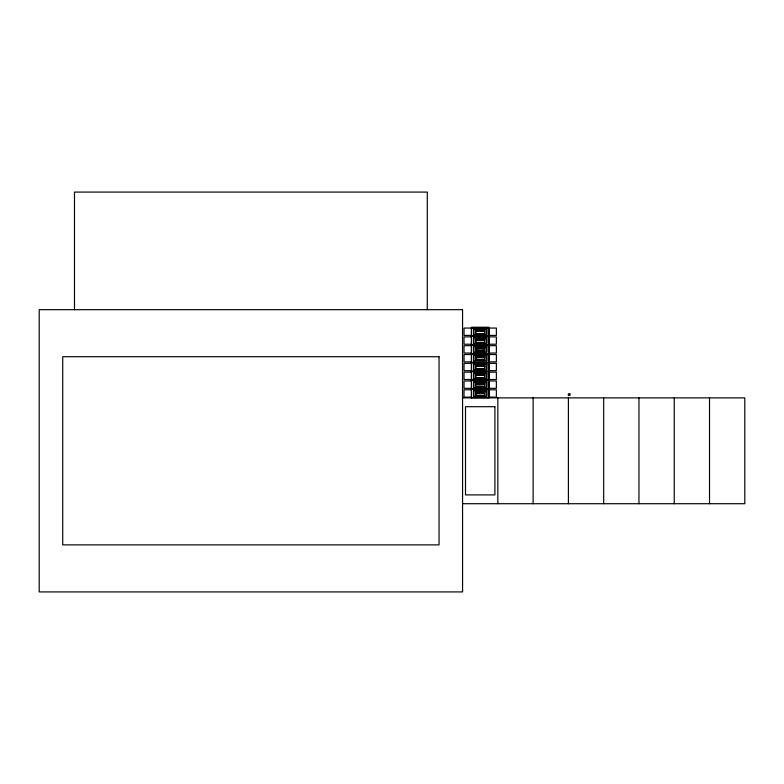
<?xml version="1.0" encoding="UTF-8"?>
<svg xmlns="http://www.w3.org/2000/svg" width="784" height="784" viewBox="0 0 784 784"><rect width="100%" height="100%" fill="white"/><g stroke="black" fill="none" stroke-linecap="round" stroke-linejoin="round"><path stroke-width="1.18" d="M484.61 329.711L475.79 329.711L475.79 333.749L484.61 333.749L484.61 329.711L483.875 329.799L483.875 330.868M484.61 338.531L475.79 338.531L475.79 342.569L484.61 342.569L484.61 338.531L483.875 338.619L483.875 339.688M484.61 347.351L475.79 347.351L475.79 351.389L484.61 351.389L484.61 347.351L483.875 347.439L483.875 348.508M476.525 357.328L476.525 356.259L475.79 356.259L475.79 360.209L484.61 360.209L484.61 356.171L483.875 356.259L483.875 357.328M484.61 364.991L475.79 364.991L475.79 369.029L484.61 369.029L484.61 364.991L483.875 365.079L483.875 366.148M476.525 374.968L476.525 373.899L475.79 373.899L475.79 377.849L484.61 377.849L484.61 373.811L483.875 373.899L483.875 374.968M484.61 382.631L475.79 382.631L475.79 386.669L484.61 386.669L484.61 382.631L483.875 382.719L483.875 383.788M484.61 391.451L475.79 391.451L475.79 395.489L484.61 395.489L484.61 391.451L483.875 391.539L483.875 392.608M488.834 327.506L471.566 327.506L471.566 335.954L488.834 335.954L488.834 327.506M472.115 328.055L473.624 328.016L471.566 328.055M471.38 328.055L464.03 328.055L464.03 335.405L471.38 335.405M489.02 328.055L496.37 328.055L496.37 335.405L489.02 335.405M475.79 330.868L484.61 330.868M475.79 331.083L484.61 331.083M475.79 331.181L479.465 331.181L479.465 329.711M484.61 331.181L480.935 331.181L480.935 329.711L483.14 329.799L483.14 330.868M475.79 333.572L484.61 333.572M471.38 336.14L489.02 336.14M471.38 336.875L464.03 336.875L464.03 344.225L471.38 344.225M489.02 336.875L496.37 336.875L496.37 344.225L489.02 344.225M475.79 339.688L484.61 339.688M475.79 339.903L484.61 339.903M475.79 340.001L479.465 340.001L479.465 338.531L477.26 338.619L477.26 339.688M484.61 340.001L480.935 340.001L480.935 338.531L483.14 338.619L483.14 339.688M475.79 342.392L484.61 342.392M471.38 344.96L489.02 344.96M471.38 345.695L464.03 345.695L464.03 353.045L471.38 353.045M489.02 345.695L496.37 345.695L496.37 353.045L489.02 353.045M475.79 348.508L484.61 348.508M475.79 348.723L484.61 348.723M475.79 348.821L479.465 348.821L479.465 347.351L477.26 347.439L477.26 348.508M484.61 348.821L480.935 348.821L480.935 347.351L483.14 347.439L483.14 348.508M477.26 350.84L483.14 350.84M475.79 351.212L484.61 351.212M471.38 353.78L489.02 353.78M471.38 354.515L464.03 354.515L464.03 361.865L471.38 361.865M489.02 354.515L496.37 354.515L496.37 361.865L489.02 361.865M475.79 356.171L484.61 356.171M475.79 357.328L484.61 357.328M475.79 357.543L484.61 357.543M475.79 357.641L479.465 357.641L479.465 356.171L477.26 356.259L477.26 357.328M484.61 357.641L480.935 357.641L480.935 356.171L483.14 356.259L483.14 357.328M475.79 360.032L484.61 360.032M471.38 362.6L489.02 362.6M471.38 363.335L464.03 363.335L464.03 370.685L471.38 370.685M489.02 363.335L496.37 363.335L496.37 370.685L489.02 370.685M475.79 366.148L484.61 366.148M475.79 366.363L484.61 366.363M475.79 366.461L479.465 366.461L479.465 364.991M484.61 366.461L480.935 366.461L480.935 364.991L483.14 365.079L483.14 366.148M475.79 368.852L484.61 368.852M471.38 371.42L489.02 371.42M471.38 372.155L464.03 372.155L464.03 379.505L471.38 379.505M489.02 372.155L496.37 372.155L496.37 379.505L489.02 379.505M475.79 373.811L484.61 373.811M475.79 374.968L484.61 374.968M475.79 375.183L484.61 375.183M475.79 375.281L479.465 375.281L479.465 373.811L477.26 373.899L477.26 374.968M484.61 375.281L480.935 375.281L480.935 373.811L483.14 373.899L483.14 374.968M475.79 377.672L484.61 377.672M471.38 380.24L489.02 380.24M471.38 380.975L464.03 380.975L464.03 388.325L471.38 388.325M489.02 380.975L496.37 380.975L496.37 388.325L489.02 388.325M475.79 383.788L484.61 383.788M475.79 384.003L484.61 384.003M475.79 384.101L479.465 384.101L479.465 382.631L477.26 382.719L477.26 383.788M484.61 384.101L480.935 384.101L480.935 382.631L483.14 382.719L483.14 383.788M477.26 386.12L483.14 386.12M475.79 386.492L484.61 386.492M471.38 389.06L489.02 389.06M471.38 389.795L464.03 389.795L464.03 397.145L471.38 397.145M489.02 389.795L496.37 389.795L496.37 397.145L489.02 397.145M475.79 392.608L484.61 392.608M475.79 392.823L484.61 392.823M475.79 392.921L479.465 392.921L479.465 391.451L477.26 391.539L477.26 392.608M484.61 392.921L480.935 392.921L480.935 391.451L483.14 391.539L483.14 392.608M475.79 395.312L484.61 395.312M462.56 397.88L744.8 397.88L744.8 503.72L462.56 503.72M475.79 329.799L476.525 329.799L476.525 330.868M475.79 338.619L476.525 338.619L476.525 339.688M475.79 347.439L476.525 347.439L476.525 348.508M475.79 365.079L476.525 365.079L476.525 366.148M475.79 382.719L476.525 382.719L476.525 383.788M475.79 391.539L476.525 391.539L476.525 392.608M709.52 397.88L709.52 503.72M674.24 397.88L674.24 503.72M638.96 397.88L638.96 503.72M603.68 397.88L603.68 503.72M568.4 397.88L568.4 503.72M533.12 397.88L533.12 503.72M497.84 397.88L497.84 503.72M489.02 397.88L489.02 327.32L471.38 327.32L471.38 397.88M486.629 334.582L486.629 328.878L473.771 328.878L473.771 334.582M486.629 343.402L486.629 337.698L473.771 337.698L473.771 343.402M486.629 352.222L486.629 346.518L473.771 346.518L473.771 352.222M486.629 361.042L486.629 355.338L473.771 355.338L473.771 361.042M486.629 369.862L486.629 364.158L473.771 364.158L473.771 369.862M486.629 378.682L486.629 372.978L473.771 372.978L473.771 378.682M486.629 387.502L486.629 381.798L473.771 381.798L473.771 387.502M486.629 396.322L486.629 390.618L473.771 390.618L473.771 396.322M481.023 329.799L481.121 330.868M481.023 338.619L481.121 339.688M481.023 347.439L481.121 348.508M481.023 356.259L481.121 357.328M481.023 365.079L481.121 366.148M481.023 373.899L481.121 374.968M481.023 382.719L481.121 383.788M481.023 391.539L481.121 392.608M479.093 330.868L479.093 329.75L477.26 329.799L477.26 330.868M479.093 338.57L479.093 339.688M479.093 347.39L479.093 348.508M479.093 356.21L479.093 357.328M479.093 366.148L479.093 365.03L477.26 365.079L477.26 366.148M479.093 373.85L479.093 374.968M479.093 382.67L479.093 383.788M479.093 391.49L479.093 392.608M478.73 329.75L478.73 330.868M478.73 338.57L478.73 339.688M478.73 347.39L478.73 348.508M478.73 356.21L478.73 357.328M478.73 365.03L478.73 366.148M478.73 373.85L478.73 374.968M478.73 382.67L478.73 383.788M478.73 391.49L478.73 392.608M427.28 309.68L427.28 192.08L74.48 192.08L74.48 309.68M462.56 309.68L39.2 309.68L39.2 591.92L462.56 591.92L462.56 309.68M476.564 328.016L475.016 328.016L476.525 328.055M479.504 328.016L477.956 328.016L479.465 328.055M482.444 328.016L480.896 328.016L482.405 328.055M485.384 328.016L483.836 328.016L485.345 328.055M488.324 328.016L486.776 328.016L488.285 328.055M486.815 328.79L473.585 328.79L473.585 334.67L486.815 334.67L486.815 328.79M484.796 329.525L475.604 329.525L475.604 333.935L484.796 333.935L484.796 329.525M488.834 336.326L471.566 336.326L471.566 344.774L488.834 344.774L488.834 336.326M486.815 337.61L473.585 337.61L473.585 343.49L486.815 343.49L486.815 337.61M484.796 338.345L475.604 338.345L475.604 342.755L484.796 342.755L484.796 338.345M488.834 345.146L471.566 345.146L471.566 353.594L488.834 353.594L488.834 345.146M486.815 346.43L473.585 346.43L473.585 352.31L486.815 352.31L486.815 346.43M484.796 347.165L475.604 347.165L475.604 351.575L484.796 351.575L484.796 347.165M488.834 353.966L471.566 353.966L471.566 362.414L488.834 362.414L488.834 353.966M486.815 355.25L473.585 355.25L473.585 361.13L486.815 361.13L486.815 355.25M484.796 355.985L475.604 355.985L475.604 360.395L484.796 360.395L484.796 355.985M439.04 356.72L62.72 356.72L62.72 544.88L439.04 544.88L439.04 356.72M488.834 362.786L471.566 362.786L471.566 371.234L488.834 371.234L488.834 362.786M486.815 364.07L473.585 364.07L473.585 369.95L486.815 369.95L486.815 364.07M484.796 364.805L475.604 364.805L475.604 369.215L484.796 369.215L484.796 364.805M488.834 371.606L471.566 371.606L471.566 380.054L488.834 380.054L488.834 371.606M486.815 372.89L473.585 372.89L473.585 378.77L486.815 378.77L486.815 372.89M484.796 373.625L475.604 373.625L475.604 378.035L484.796 378.035L484.796 373.625M488.834 380.426L471.566 380.426L471.566 388.874L488.834 388.874L488.834 380.426M486.815 381.71L473.585 381.71L473.585 387.59L486.815 387.59L486.815 381.71M484.796 382.445L475.604 382.445L475.604 386.855L484.796 386.855L484.796 382.445M488.834 389.246L471.566 389.246L471.566 397.694L488.834 397.694L488.834 389.246M486.815 390.53L473.585 390.53L473.585 396.41L486.815 396.41L486.815 390.53M484.796 391.265L475.604 391.265L475.604 395.675L484.796 395.675L484.796 391.265M569.909 393.862L568.361 393.862L568.361 395.401L569.909 395.401L569.909 393.862M494.9 406.7L465.5 406.7L465.5 494.9L494.9 494.9L494.9 406.7"/></g></svg>
